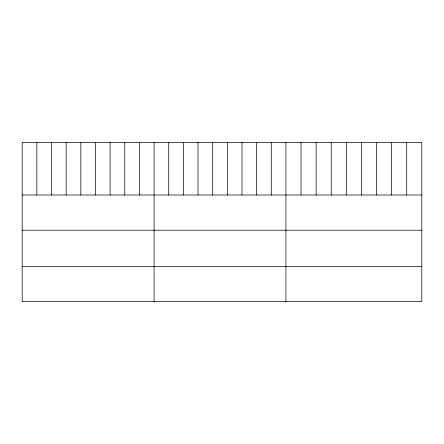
<?xml version="1.0" encoding="UTF-8"?>
<svg xmlns="http://www.w3.org/2000/svg" width="444" height="444" viewBox="0 0 444 444"><rect width="100%" height="100%" fill="white"/><g stroke="black" fill="none" stroke-linecap="round" stroke-linejoin="round"><path stroke-width="0.67" d="M421.8 195.005L421.8 301.665L22.2 301.665L22.2 142.335L421.8 142.335L421.8 195.005L22.2 195.005M22.2 230.203L421.8 230.203M22.2 266.467L421.8 266.467M406.704 142.335L406.704 195.005M391.608 142.335L391.608 195.005M376.512 142.335L376.512 195.005M361.416 142.335L361.416 195.005M346.32 142.335L346.32 195.005M331.224 142.335L331.224 195.005M316.128 142.335L316.128 195.005M301.032 142.335L301.032 195.005M285.936 142.335L285.936 301.665M271.284 142.335L271.284 195.005M256.632 142.335L256.632 195.005M241.98 142.335L241.98 195.005M227.328 142.335L227.328 195.005M212.676 142.335L212.676 195.005M198.024 142.335L198.024 195.005M183.372 142.335L183.372 195.005M168.72 142.335L168.72 195.005M154.068 142.335L154.068 301.665M139.416 142.335L139.416 195.005M124.764 142.335L124.764 195.005M110.112 142.335L110.112 195.005M95.46 142.335L95.46 195.005M80.808 142.335L80.808 195.005M66.156 142.335L66.156 195.005M51.504 142.335L51.504 195.005M36.852 142.335L36.852 195.005"/></g></svg>
